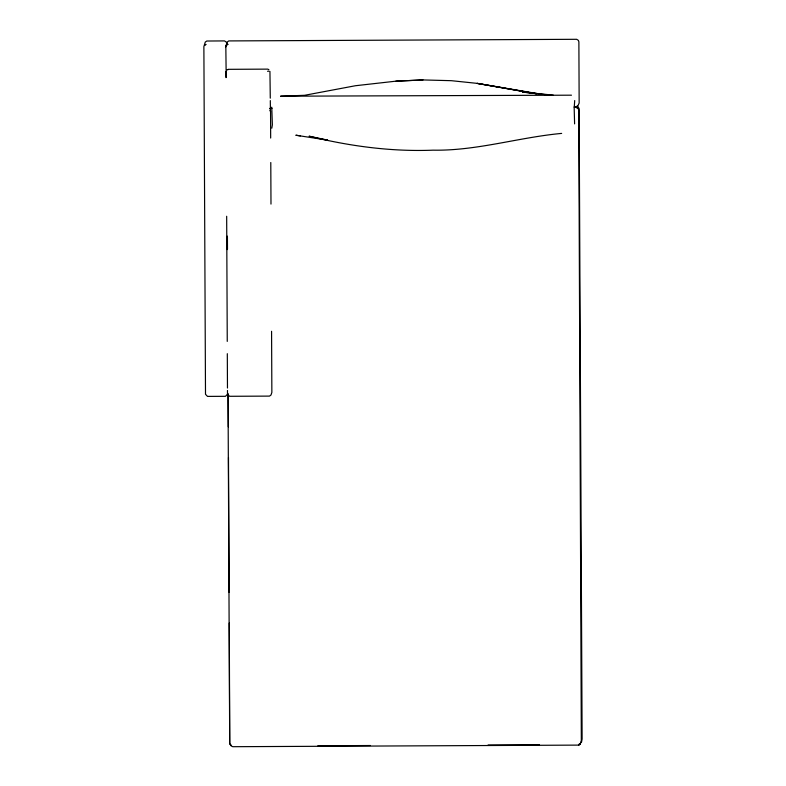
<?xml version="1.0" encoding="UTF-8"?>
<svg xmlns="http://www.w3.org/2000/svg" width="786" height="786" viewBox="0 0 786 786"><rect width="100%" height="100%" fill="white"/><g stroke="black" fill="none" stroke-linecap="round" stroke-linejoin="round"><path stroke-width="1.18" d="M574.704 100.549L574.183 108.262L574.605 123.883M575.666 106.817L577.985 108.33L578.732 109.893L581.335 742.573M581.601 742.004L581.738 740.726M271.799 128.206L272.359 124.886L271.76 107.191M226.191 77.274L225.837 46.895L227.282 41.972L228.805 40.921L576.678 39.3L578.378 40.381L578.879 41.835L579.154 103.064L577.592 106.542L574.045 107.053M225.837 46.895L226.79 43.053M227.37 394.366L225.474 396.311L207.504 396.39L205.5 394.287L203.879 46.58L205.264 42.071L206.777 41.029L224.521 40.911L226.26 42.031L226.722 43.436M579.174 744.499L580.166 744.018L578.584 744.774M580.127 743.89L578.702 744.558L579.302 744.273M228.028 394.287L229.699 743.762L231.192 745.953L232.784 746.7L578.555 745.108L579.98 744.44L582.121 739.282L579.115 108.448L577.15 105.845M578.555 745.108L579.154 744.833M226.958 69.964L228.333 69.512M268.959 71.133L267.564 71.28M561.656 133.404C518.573 137.393 476.689 150.941 433.115 150.165C391.369 151.826 349.564 146.167 309.085 136.194L327.683 140.124L295.841 135.221L300.399 135.88M537.408 93.593L477.102 83.365L536.248 93.75L477.102 83.365L451.311 80.683L422.996 79.936L395.839 81.174L355.439 85.733L304.595 95.303L280.533 96.206L571.471 95.185M422.996 79.936L395.839 81.174M228.127 69.325L267.751 69.129L268.9 69.649M269.519 108.439L271.976 108.429M317.829 745.767L370.491 745.521M488.067 744.971L539.51 744.735M553.275 95.126L522.464 92.08L546.132 94.723M576.099 107.427L575.509 107.151L577.111 107.908M576.246 106.876L577.258 107.348M230.475 744.519L231.339 745.393M230.504 744.833L229.738 743.242L229.266 623.033M269.942 110.197L270.355 111.062M269.942 71.398L270.276 98.171M270.305 100.598L270.443 111.553M270.551 111.14L270.669 138.051M270.787 162.515L270.983 204.095M271.573 331.279L271.858 392.43L270.993 395.014L269.5 396.105L229.512 396.291L227.498 394.169L227.478 390.485M227.429 236.782L227.488 249.044M228.176 393.737L228.333 426.847M228.48 457.501L229.119 592.379M227.272 236.114L227.341 249.594M225.995 71.506L226.024 77.637M226.673 216.268L227.252 341.409M227.311 353.68L227.468 388.029M226.201 45.765L225.946 46.315L226.201 45.765M205.48 44.645L204.959 44.92L206.04 44.438L205.48 44.645M227.488 44.547L226.967 44.812L228.048 44.34L227.488 44.547"/></g></svg>
